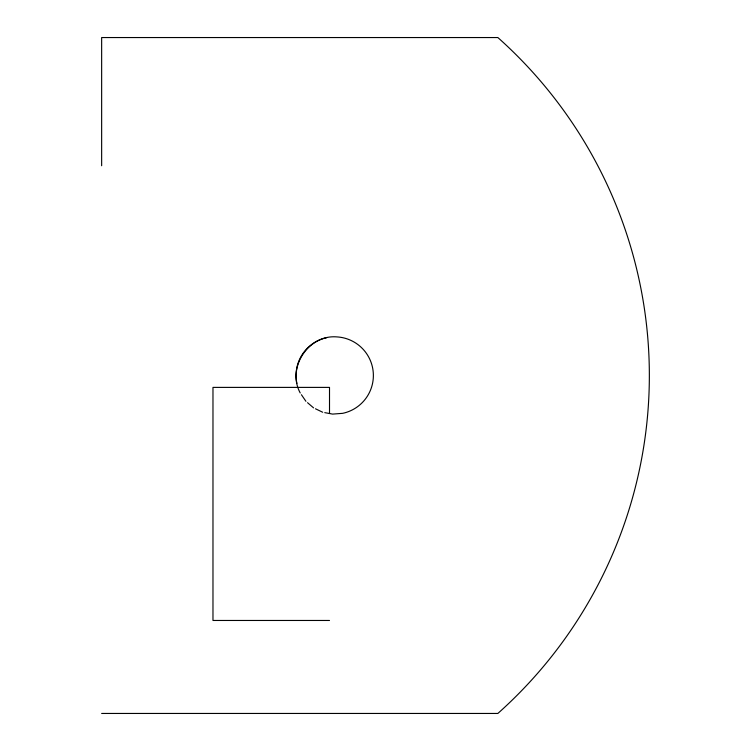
<?xml version="1.0" encoding="UTF-8"?>
<svg xmlns="http://www.w3.org/2000/svg" width="751" height="751" viewBox="0 0 751 751"><rect width="100%" height="100%" fill="white"/><g stroke="black" fill="none" stroke-linecap="round" stroke-linejoin="round"><path stroke-width="1.13" d="M324.761 412.637L332.599 414.101L342.663 413.332A38.658 38.658 0 0 0 336.824 336.899C308.342 334.477 286.544 367.868 300.222 392.97M329.511 620.467L212.974 620.467L212.974 387.394L329.511 387.394L329.511 413.519M101.648 713.45L497.857 713.45A452.693 452.693 0 0 0 497.857 37.55L101.648 37.55L101.648 165.736M315.495 408.788L322.686 412.243M307.535 402.686L313.58 407.877M301.423 394.726L305.92 401.306M296.88 383.451A38.658 38.658 0 0 1 326.76 337.668"/></g></svg>
